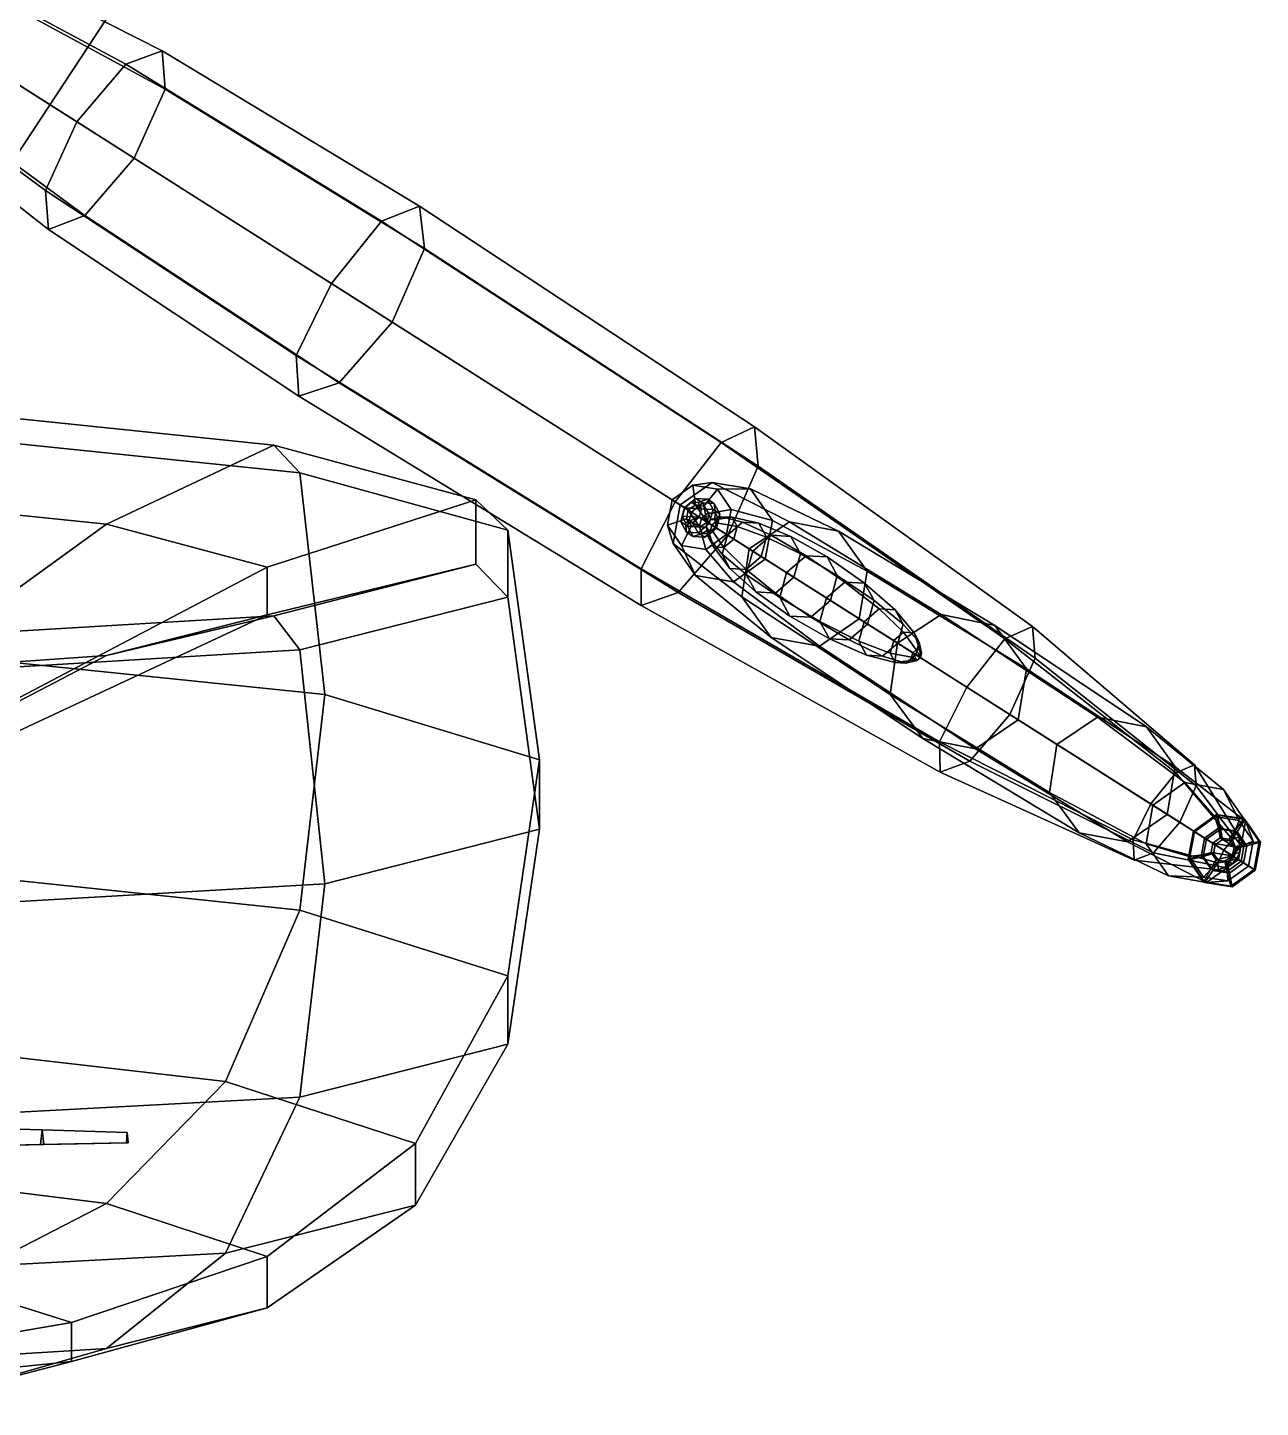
# Model space of a CAD drawing. Header units: metres. Extents: x -10 to 10, y -2.5 to 10.2.
# Drawn here: x 0.488 to 1.549, y -2.23 to -1.041 of the extents above; entities that cross this region are included whole.
import ezdxf

# ---------------------------------------------------------------- set-up
doc = ezdxf.new("R2010")
doc.units = ezdxf.units.M
for name, color, linetype in [('ANT', 4, 'CONTINUOUS'), ('HEAD', 8, 'CONTINUOUS'), ('LEG$', 21, 'CONTINUOUS'), ('THORAX', 15, 'CONTINUOUS')]:
    doc.layers.add(name, color=color, linetype=linetype)

msp = doc.modelspace()

# ---------------------------------------------------------------- linework, layer by layer
at = {"layer": 'ANT', "color": 4}
for points in [[(0.434873, -2.00499, 1.21912), (0.436885, -1.98899, 1.23043), (0.500126, -1.99068, 1.23265), (0.498779, -2.00343, 1.22545)], [(0.436885, -1.98899, 1.23043), (0.438556, -2.00488, 1.24139), (0.501461, -2.00343, 1.23986), (0.500126, -1.99068, 1.23265)], [(0.498779, -2.00343, 1.22545), (0.500126, -1.99068, 1.23265), (0.573389, -1.99321, 1.21344), (0.572663, -2.00211, 1.20835)], [(0.500126, -1.99068, 1.23265), (0.501461, -2.00343, 1.23986), (0.574115, -2.00211, 1.21852), (0.573389, -1.99321, 1.21344)], [(0.574115, -2.00211, 1.21852), (0.572663, -2.00211, 1.20835), (0.573389, -1.99321, 1.21344)], [(0.438556, -2.00488, 1.24139), (0.434873, -2.00499, 1.21912), (0.498779, -2.00343, 1.22545), (0.501461, -2.00343, 1.23986)], [(0.501461, -2.00343, 1.23986), (0.498779, -2.00343, 1.22545), (0.572663, -2.00211, 1.20835), (0.574115, -2.00211, 1.21852)]]:
    msp.add_3dface(points, dxfattribs=at)
at = {"layer": 'HEAD', "color": 8}
for points in [[(0.38629, -1.36872, 0.841176), (0.699587, -1.4009, 0.653911), (0.555592, -1.46901, 0.608074), (0.306353, -1.44341, 0.757045)], [(0.398669, -1.39166, 0.864952), (0.721889, -1.42487, 0.671755), (0.699587, -1.4009, 0.653911), (0.38629, -1.36872, 0.841176)], [(0.743627, -1.6157, 0.71792), (0.721889, -1.42487, 0.671755), (0.398669, -1.39166, 0.864952), (0.410731, -1.58151, 0.916896)], [(0.699587, -1.4009, 0.653911), (0.873452, -1.44808, 0.37935), (0.69391, -1.506, 0.392803), (0.555592, -1.46901, 0.608074)], [(0.721889, -1.42487, 0.671755), (0.901266, -1.47415, 0.38493), (0.873452, -1.44808, 0.37935), (0.699587, -1.4009, 0.653911)], [(0.928369, -1.67202, 0.390144), (0.901266, -1.47415, 0.38493), (0.721889, -1.42487, 0.671755), (0.743627, -1.6157, 0.71792)], [(0.306353, -1.44341, 0.757045), (0.555592, -1.46901, 0.608074), (0.37666, -1.59848, 0.531469), (0.207013, -1.58106, 0.632869)], [(0.873452, -1.44808, 0.37935), (0.873452, -1.50354, 0.056638), (0.693909, -1.54717, 0.153175), (0.69391, -1.506, 0.392803)], [(0.901266, -1.47415, 0.38493), (0.901266, -1.53189, 0.048903), (0.873452, -1.50354, 0.056638), (0.873452, -1.44808, 0.37935)], [(0.555592, -1.46901, 0.608074), (0.69391, -1.506, 0.392803), (0.470806, -1.62365, 0.384942), (0.37666, -1.59848, 0.531469)], [(0.928369, -1.7319, 0.041664), (0.901266, -1.53189, 0.048903), (0.901266, -1.47415, 0.38493), (0.928369, -1.67202, 0.390144)], [(0.69391, -1.506, 0.392803), (0.693909, -1.54717, 0.153175), (0.470806, -1.65131, 0.223989), (0.470806, -1.62365, 0.384942)], [(0.873452, -1.50354, 0.056638), (0.699587, -1.54793, -0.20172), (0.555592, -1.58227, -0.051059), (0.693909, -1.54717, 0.153175)], [(0.901266, -1.53189, 0.048903), (0.721889, -1.57748, -0.216413), (0.699587, -1.54793, -0.20172), (0.873452, -1.50354, 0.056638)], [(0.743627, -1.77885, -0.231564), (0.721889, -1.57748, -0.216413), (0.901266, -1.53189, 0.048903), (0.928369, -1.7319, 0.041664)], [(0.699587, -1.54793, -0.20172), (0.38629, -1.56677, -0.311374), (0.306353, -1.59966, -0.152302), (0.555592, -1.58227, -0.051059)], [(0.693909, -1.54717, 0.153175), (0.555592, -1.58227, -0.051059), (0.37666, -1.67549, 0.083308), (0.470806, -1.65131, 0.223989)], [(0.721889, -1.57748, -0.216413), (0.398669, -1.59688, -0.329348), (0.38629, -1.56677, -0.311374), (0.699587, -1.54793, -0.20172)], [(0.410731, -1.79825, -0.344461), (0.398669, -1.59688, -0.329348), (0.721889, -1.57748, -0.216413), (0.743627, -1.77885, -0.231564)], [(0.555592, -1.58227, -0.051059), (0.306353, -1.59966, -0.152302), (0.207013, -1.6895, 0.001759), (0.37666, -1.67549, 0.083308)], [(0.721889, -1.80159, 0.735286), (0.743627, -1.6157, 0.71792), (0.410731, -1.58151, 0.916896), (0.398669, -1.76771, 0.929563)], [(0.901266, -1.85817, 0.40628), (0.928369, -1.67202, 0.390144), (0.743627, -1.6157, 0.71792), (0.721889, -1.80159, 0.735286)], [(0.901266, -1.91707, 0.063542), (0.928369, -1.7319, 0.041664), (0.928369, -1.67202, 0.390144), (0.901266, -1.85817, 0.40628)], [(0.721889, -1.96264, -0.201683), (0.743627, -1.77885, -0.231564), (0.928369, -1.7319, 0.041664), (0.901266, -1.91707, 0.063542)], [(0.657948, -1.94924, 0.718297), (0.721889, -1.80159, 0.735286), (0.398669, -1.76771, 0.929563), (0.363182, -1.91534, 0.898073)], [(0.398669, -1.97982, -0.301624), (0.410731, -1.79825, -0.344461), (0.743627, -1.77885, -0.231564), (0.721889, -1.96264, -0.201683)], [(0.821529, -2.00253, 0.41272), (0.901266, -1.85817, 0.40628), (0.721889, -1.80159, 0.735286), (0.657948, -1.94924, 0.718297)], [(0.821529, -2.05565, 0.103848), (0.901266, -1.91707, 0.063542), (0.901266, -1.85817, 0.40628), (0.821529, -2.00253, 0.41272)], [(0.55551, -2.05429, 0.670036), (0.657948, -1.94924, 0.718297), (0.363182, -1.91534, 0.898073), (0.306335, -2.02312, 0.8255)], [(0.657948, -2.09717, -0.137708), (0.721889, -1.96264, -0.201683), (0.901266, -1.91707, 0.063542), (0.821529, -2.05565, 0.103848)], [(0.693793, -2.09993, 0.411629), (0.821529, -2.00253, 0.41272), (0.657948, -1.94924, 0.718297), (0.55551, -2.05429, 0.670036)], [(0.363182, -2.11289, -0.229265), (0.398669, -1.97982, -0.301624), (0.721889, -1.96264, -0.201683), (0.657948, -2.09717, -0.137708)], [(0.693793, -2.14413, 0.154841), (0.821529, -2.05565, 0.103848), (0.821529, -2.00253, 0.41272), (0.693793, -2.09993, 0.411629)], [(0.420535, -2.12367, 0.602421), (0.55551, -2.05429, 0.670036), (0.306335, -2.02312, 0.8255), (0.231428, -2.09324, 0.733858)], [(0.525481, -2.15682, 0.416996), (0.693793, -2.09993, 0.411629), (0.55551, -2.05429, 0.670036), (0.420535, -2.12367, 0.602421)], [(0.55551, -2.17926, -0.049598), (0.657948, -2.09717, -0.137708), (0.821529, -2.05565, 0.103848), (0.693793, -2.14413, 0.154841)], [(0.306335, -2.19459, -0.138801), (0.363182, -2.11289, -0.229265), (0.657948, -2.09717, -0.137708), (0.55551, -2.17926, -0.049598)], [(0.525481, -2.1905, 0.221491), (0.693793, -2.14413, 0.154841), (0.693793, -2.09993, 0.411629), (0.525481, -2.15682, 0.416996)], [(0.326375, -2.19086, 0.410415), (0.525481, -2.15682, 0.416996), (0.420535, -2.12367, 0.602421), (0.260864, -2.1661, 0.528965)], [(0.420535, -2.21761, 0.063665), (0.55551, -2.17926, -0.049598), (0.693793, -2.14413, 0.154841), (0.525481, -2.1905, 0.221491)], [(0.326375, -2.21085, 0.294373), (0.525481, -2.1905, 0.221491), (0.525481, -2.15682, 0.416996), (0.326375, -2.19086, 0.410415)], [(0.231428, -2.22991, -0.007887), (0.306335, -2.19459, -0.138801), (0.55551, -2.17926, -0.049598), (0.420535, -2.21761, 0.063665)], [(0.260864, -2.228, 0.194553), (0.420535, -2.21761, 0.063665), (0.525481, -2.1905, 0.221491), (0.326375, -2.21085, 0.294373)]]:
    msp.add_3dface(points, dxfattribs=at)
at = {"layer": 'LEG$', "color": 1}
for points in [[(0.603355, -1.06122, -0.717631), (0.448941, -0.983093, -0.779038), (0.424778, -0.993532, -0.729603), (0.572014, -1.07294, -0.658732)], [(0.605957, -1.0945, -0.774542), (0.450433, -1.00983, -0.826881), (0.448941, -0.983093, -0.779038), (0.603355, -1.06122, -0.717631)], [(0.572014, -1.07294, -0.658732), (0.424778, -0.993532, -0.729603), (0.390867, -1.03424, -0.707886), (0.530011, -1.12263, -0.633419)], [(0.579244, -1.1539, -0.798313), (0.428234, -1.05798, -0.846578), (0.450433, -1.00983, -0.826881), (0.605957, -1.0945, -0.774542)], [(0.530011, -1.12263, -0.633419), (0.390867, -1.03424, -0.707886), (0.368429, -1.08224, -0.729605), (0.502891, -1.18177, -0.658734)], [(0.536834, -1.20333, -0.774544), (0.394084, -1.09854, -0.826883), (0.428234, -1.05798, -0.846578), (0.579244, -1.1539, -0.798313)], [(0.825077, -1.19513, -0.634515), (0.603355, -1.06122, -0.717631), (0.572014, -1.07294, -0.658732), (0.792448, -1.20806, -0.572298)], [(0.82948, -1.23158, -0.696365), (0.605957, -1.0945, -0.774542), (0.603355, -1.06122, -0.717631), (0.825077, -1.19513, -0.634515)], [(0.792448, -1.20806, -0.572298), (0.572014, -1.07294, -0.658732), (0.530011, -1.12263, -0.633419), (0.74913, -1.26181, -0.546418)], [(0.502891, -1.18177, -0.658734), (0.368429, -1.08224, -0.729605), (0.369251, -1.10855, -0.779041), (0.5056, -1.21512, -0.717634)], [(0.5056, -1.21512, -0.717634), (0.369251, -1.10855, -0.779041), (0.394084, -1.09854, -0.826883), (0.536834, -1.20333, -0.774544)], [(0.801507, -1.29508, -0.72188), (0.579244, -1.1539, -0.798313), (0.605957, -1.0945, -0.774542), (0.82948, -1.23158, -0.696365)], [(0.74913, -1.26181, -0.546418), (0.530011, -1.12263, -0.633419), (0.502891, -1.18177, -0.658734), (0.718889, -1.32387, -0.572301)], [(0.75592, -1.34739, -0.696367), (0.536834, -1.20333, -0.774544), (0.579244, -1.1539, -0.798313), (0.801507, -1.29508, -0.72188)], [(0.718889, -1.32387, -0.572301), (0.502891, -1.18177, -0.658734), (0.5056, -1.21512, -0.717634), (0.721048, -1.3589, -0.634518)], [(1.11368, -1.38538, -0.606335), (0.825077, -1.19513, -0.634515), (0.792448, -1.20806, -0.572298), (1.08497, -1.39877, -0.549676)], [(1.11686, -1.41903, -0.663627), (0.82948, -1.23158, -0.696365), (0.825077, -1.19513, -0.634515), (1.11368, -1.38538, -0.606335)], [(0.721048, -1.3589, -0.634518), (0.5056, -1.21512, -0.717634), (0.536834, -1.20333, -0.774544), (0.75592, -1.34739, -0.696367)], [(1.08497, -1.39877, -0.549676), (0.792448, -1.20806, -0.572298), (0.74913, -1.26181, -0.546418), (1.04537, -1.44998, -0.526396)], [(1.09047, -1.47863, -0.687548), (0.801507, -1.29508, -0.72188), (0.82948, -1.23158, -0.696365), (1.11686, -1.41903, -0.663627)], [(1.04537, -1.44998, -0.526396), (0.74913, -1.26181, -0.546418), (0.718889, -1.32387, -0.572301), (1.01585, -1.50759, -0.549678)], [(1.04774, -1.52785, -0.663629), (0.75592, -1.34739, -0.696367), (0.801507, -1.29508, -0.72188), (1.09047, -1.47863, -0.687548)], [(1.01585, -1.50759, -0.549678), (0.718889, -1.32387, -0.572301), (0.721048, -1.3589, -0.634518), (1.01592, -1.53927, -0.606338)], [(1.01592, -1.53927, -0.606338), (0.721048, -1.3589, -0.634518), (0.75592, -1.34739, -0.696367), (1.04774, -1.52785, -0.663629)], [(1.35305, -1.55738, -0.601278), (1.11368, -1.38538, -0.606335), (1.08497, -1.39877, -0.549676), (1.32913, -1.56797, -0.554826)], [(1.35536, -1.58463, -0.64793), (1.11686, -1.41903, -0.663627), (1.11368, -1.38538, -0.606335), (1.35305, -1.55738, -0.601278)], [(1.32913, -1.56797, -0.554826), (1.08497, -1.39877, -0.549676), (1.04537, -1.44998, -0.526396), (1.29637, -1.60942, -0.535634)], [(1.33351, -1.633, -0.66734), (1.09047, -1.47863, -0.687548), (1.11686, -1.41903, -0.663627), (1.35536, -1.58463, -0.64793)], [(1.04267, -1.44824, -1.93727), (1.04946, -1.45255, -1.83717), (1.07708, -1.43308, -1.83583), (1.06049, -1.4354, -1.93672)], [(1.05652, -1.45704, -1.97626), (1.04267, -1.44824, -1.93727), (1.06049, -1.4354, -1.93672), (1.06269, -1.45256, -1.97609)], [(1.04946, -1.45255, -1.83717), (1.1091, -1.49045, -1.63688), (1.14377, -1.46706, -1.63401), (1.07708, -1.43308, -1.83583)], [(1.06049, -1.4354, -1.93672), (1.07708, -1.43308, -1.83583), (1.11009, -1.43872, -1.83282), (1.08159, -1.4388, -1.93544)], [(1.06269, -1.45256, -1.97609), (1.06049, -1.4354, -1.93672), (1.08159, -1.4388, -1.93544), (1.06999, -1.45372, -1.9757)], [(1.07708, -1.43308, -1.83583), (1.14377, -1.46706, -1.63401), (1.186, -1.47508, -1.62765), (1.11009, -1.43872, -1.83282)], [(1.29637, -1.60942, -0.535634), (1.04537, -1.44998, -0.526396), (1.01585, -1.50759, -0.549678), (1.27278, -1.65668, -0.554828)], [(1.03862, -1.46983, -1.93672), (1.04357, -1.48583, -1.83583), (1.04946, -1.45255, -1.83717), (1.04267, -1.44824, -1.93727)], [(1.05509, -1.46452, -1.97609), (1.03862, -1.46983, -1.93672), (1.04267, -1.44824, -1.93727), (1.05652, -1.45704, -1.97626)], [(1.06292, -1.44699, -1.97927), (1.05344, -1.45508, -1.98227), (1.05324, -1.45495, -1.97185), (1.05895, -1.45008, -1.97004)], [(1.06874, -1.45069, -1.98769), (1.05927, -1.45878, -1.9907), (1.05344, -1.45508, -1.98227), (1.06292, -1.44699, -1.97927)], [(1.07303, -1.44757, -1.97203), (1.06292, -1.44699, -1.97927), (1.05895, -1.45008, -1.97004), (1.06504, -1.45042, -1.96567)], [(1.07885, -1.45127, -1.98046), (1.06874, -1.45069, -1.98769), (1.06292, -1.44699, -1.97927), (1.07303, -1.44757, -1.97203)], [(1.07784, -1.45647, -1.96479), (1.07303, -1.44757, -1.97203), (1.06504, -1.45042, -1.96567), (1.06795, -1.45579, -1.96131)], [(1.06999, -1.45372, -1.9757), (1.08159, -1.4388, -1.93544), (1.09358, -1.45642, -1.93426), (1.07414, -1.45984, -1.97531)], [(1.08367, -1.46017, -1.97321), (1.07885, -1.45127, -1.98046), (1.07303, -1.44757, -1.97203), (1.07784, -1.45647, -1.96479)], [(1.08159, -1.4388, -1.93544), (1.11009, -1.43872, -1.83282), (1.12899, -1.46606, -1.8302), (1.09358, -1.45642, -1.93426)], [(1.11009, -1.43872, -1.83282), (1.186, -1.47508, -1.62765), (1.21066, -1.50955, -1.62213), (1.12899, -1.46606, -1.8302)], [(1.04357, -1.48583, -1.83583), (1.10267, -1.53176, -1.63401), (1.1091, -1.49045, -1.63688), (1.04946, -1.45255, -1.83717)], [(1.05344, -1.45508, -1.98227), (1.05015, -1.4671, -1.97927), (1.05125, -1.4622, -1.97004), (1.05324, -1.45495, -1.97185)], [(1.05927, -1.45878, -1.9907), (1.05597, -1.4708, -1.9877), (1.05015, -1.4671, -1.97927), (1.05344, -1.45508, -1.98227)], [(1.06795, -1.45579, -1.96131), (1.05324, -1.45495, -1.97185), (1.05125, -1.4622, -1.97004), (1.06596, -1.46303, -1.9595)], [(1.05324, -1.45495, -1.97185), (1.06795, -1.45579, -1.96131), (1.05895, -1.45008, -1.97004)], [(1.05652, -1.45704, -1.97626), (1.06654, -1.4718, -1.97531), (1.05509, -1.46452, -1.97609)], [(1.06795, -1.4643, -1.99339), (1.06592, -1.47167, -1.99155), (1.05597, -1.4708, -1.9877), (1.05927, -1.45878, -1.9907)], [(1.06654, -1.4718, -1.97531), (1.05652, -1.45704, -1.97626), (1.06269, -1.45256, -1.97609), (1.07271, -1.46732, -1.97514)], [(1.06504, -1.45042, -1.96567), (1.05895, -1.45008, -1.97004), (1.06795, -1.45579, -1.96131)], [(1.07376, -1.45933, -1.99155), (1.06795, -1.4643, -1.99339), (1.05927, -1.45878, -1.9907), (1.06874, -1.45069, -1.98769)], [(1.07271, -1.46732, -1.97514), (1.06269, -1.45256, -1.97609), (1.06999, -1.45372, -1.9757)], [(1.07454, -1.46849, -1.96179), (1.07784, -1.45647, -1.96479), (1.06795, -1.45579, -1.96131), (1.06596, -1.46303, -1.9595)], [(1.07603, -1.46504, -1.99217), (1.07308, -1.46756, -1.9931), (1.06795, -1.4643, -1.99339), (1.07376, -1.45933, -1.99155)], [(1.07996, -1.45969, -1.98711), (1.07376, -1.45933, -1.99155), (1.06874, -1.45069, -1.98769), (1.07885, -1.45127, -1.98046)], [(1.07414, -1.45984, -1.97531), (1.07271, -1.46732, -1.97514), (1.06999, -1.45372, -1.9757)], [(1.07414, -1.45984, -1.97531), (1.09358, -1.45642, -1.93426), (1.08948, -1.47797, -1.93379), (1.07271, -1.46732, -1.97514)], [(1.07917, -1.46522, -1.98992), (1.07603, -1.46504, -1.99217), (1.07376, -1.45933, -1.99155), (1.07996, -1.45969, -1.98711)], [(1.08037, -1.47219, -1.97021), (1.08367, -1.46017, -1.97321), (1.07784, -1.45647, -1.96479), (1.07454, -1.46849, -1.96179)], [(1.08291, -1.46515, -1.98266), (1.07996, -1.45969, -1.98711), (1.07885, -1.45127, -1.98046), (1.08367, -1.46017, -1.97321)], [(1.08067, -1.46799, -1.98766), (1.07917, -1.46522, -1.98992), (1.07996, -1.45969, -1.98711), (1.08291, -1.46515, -1.98266)], [(1.08089, -1.47252, -1.98082), (1.08291, -1.46515, -1.98266), (1.08367, -1.46017, -1.97321), (1.08037, -1.47219, -1.97021)], [(1.09358, -1.45642, -1.93426), (1.12899, -1.46606, -1.8302), (1.12286, -1.49918, -1.82923), (1.08948, -1.47797, -1.93379)], [(1.05924, -1.47063, -1.9757), (1.05067, -1.48749, -1.93545), (1.03862, -1.46983, -1.93672), (1.05509, -1.46452, -1.97609)], [(1.05067, -1.48749, -1.93545), (1.06271, -1.51332, -1.83282), (1.04357, -1.48583, -1.83583), (1.03862, -1.46983, -1.93672)], [(1.05015, -1.4671, -1.97927), (1.05496, -1.476, -1.97203), (1.05415, -1.46757, -1.96567), (1.05125, -1.4622, -1.97004)], [(1.05597, -1.4708, -1.9877), (1.06079, -1.4797, -1.98046), (1.05496, -1.476, -1.97203), (1.05015, -1.4671, -1.97927)], [(1.06654, -1.4718, -1.97531), (1.07172, -1.49085, -1.93426), (1.05067, -1.48749, -1.93545), (1.05924, -1.47063, -1.9757)], [(1.06596, -1.46303, -1.9595), (1.05125, -1.4622, -1.97004), (1.05415, -1.46757, -1.96567)], [(1.06025, -1.46791, -1.96131), (1.06596, -1.46303, -1.9595), (1.05415, -1.46757, -1.96567)], [(1.05496, -1.476, -1.97203), (1.06507, -1.47658, -1.96479), (1.06025, -1.46791, -1.96131), (1.05415, -1.46757, -1.96567)], [(1.05924, -1.47063, -1.9757), (1.05509, -1.46452, -1.97609), (1.06654, -1.4718, -1.97531)], [(1.06592, -1.47167, -1.99155), (1.06888, -1.47713, -1.98711), (1.06079, -1.4797, -1.98046), (1.05597, -1.4708, -1.9877)], [(1.06507, -1.47658, -1.96479), (1.07454, -1.46849, -1.96179), (1.06596, -1.46303, -1.9595), (1.06025, -1.46791, -1.96131)], [(1.07089, -1.48028, -1.97321), (1.08037, -1.47219, -1.97021), (1.07454, -1.46849, -1.96179), (1.06507, -1.47658, -1.96479)], [(1.07308, -1.46756, -1.9931), (1.07205, -1.47129, -1.99217), (1.06592, -1.47167, -1.99155), (1.06795, -1.4643, -1.99339)], [(1.07205, -1.47129, -1.99217), (1.07355, -1.47406, -1.98992), (1.06888, -1.47713, -1.98711), (1.06592, -1.47167, -1.99155)], [(1.07271, -1.46732, -1.97514), (1.08948, -1.47797, -1.93379), (1.07172, -1.49085, -1.93426), (1.06654, -1.4718, -1.97531)], [(1.07508, -1.47748, -1.98266), (1.08089, -1.47252, -1.98082), (1.08037, -1.47219, -1.97021), (1.07089, -1.48028, -1.97321)], [(1.07383, -1.48067, -2.01068), (1.07205, -1.47129, -1.99217), (1.07308, -1.46756, -1.9931), (1.07679, -1.46991, -2.01337)], [(1.07815, -1.48865, -2.0042), (1.07355, -1.47406, -1.98992), (1.07205, -1.47129, -1.99217), (1.07383, -1.48067, -2.01068)], [(1.07679, -1.46991, -2.01337), (1.07308, -1.46756, -1.9931), (1.07603, -1.46504, -1.99217), (1.08527, -1.46266, -2.01068)], [(1.0858, -1.49499, -2.04097), (1.07383, -1.48067, -2.01068), (1.07679, -1.46991, -2.01337), (1.09032, -1.4785, -2.04509)], [(1.0767, -1.47424, -1.98766), (1.07964, -1.47172, -1.98673), (1.08089, -1.47252, -1.98082), (1.07508, -1.47748, -1.98266)], [(1.08527, -1.46266, -2.01068), (1.07603, -1.46504, -1.99217), (1.07917, -1.46522, -1.98992), (1.09432, -1.46318, -2.0042)], [(1.09569, -1.48191, -1.99503), (1.07964, -1.47172, -1.98673), (1.0767, -1.47424, -1.98766), (1.0872, -1.48916, -1.99771)], [(1.09032, -1.4785, -2.04509), (1.07679, -1.46991, -2.01337), (1.08527, -1.46266, -2.01068), (1.10332, -1.4674, -2.04097)], [(1.09432, -1.46318, -2.0042), (1.07917, -1.46522, -1.98992), (1.08067, -1.46799, -1.98766), (1.09864, -1.47115, -1.99771)], [(1.07964, -1.47172, -1.98673), (1.08067, -1.46799, -1.98766), (1.08291, -1.46515, -1.98266), (1.08089, -1.47252, -1.98082)], [(1.09864, -1.47115, -1.99771), (1.08067, -1.46799, -1.98766), (1.07964, -1.47172, -1.98673), (1.09569, -1.48191, -1.99503)], [(1.10332, -1.4674, -2.04097), (1.08527, -1.46266, -2.01068), (1.09432, -1.46318, -2.0042), (1.11719, -1.46819, -2.03104)], [(1.11204, -1.4923, -2.08444), (1.09032, -1.4785, -2.04509), (1.10332, -1.4674, -2.04097), (1.12799, -1.47868, -2.07939)], [(1.11719, -1.46819, -2.03104), (1.09432, -1.46318, -2.0042), (1.09864, -1.47115, -1.99771), (1.12379, -1.48041, -2.02111)], [(1.12379, -1.48041, -2.02111), (1.09864, -1.47115, -1.99771), (1.09569, -1.48191, -1.99503), (1.11927, -1.4969, -2.01699)], [(1.12799, -1.47868, -2.07939), (1.10332, -1.4674, -2.04097), (1.11719, -1.46819, -2.03104), (1.145, -1.47965, -2.0672)], [(1.1091, -1.49045, -1.63688), (1.23676, -1.57154, -1.32597), (1.27423, -1.54702, -1.32202), (1.14377, -1.46706, -1.63401)], [(1.145, -1.47965, -2.0672), (1.11719, -1.46819, -2.03104), (1.12379, -1.48041, -2.02111), (1.15311, -1.49464, -2.05502)], [(1.12899, -1.46606, -1.8302), (1.21066, -1.50955, -1.62213), (1.20368, -1.55052, -1.62011), (1.12286, -1.49918, -1.82923)], [(1.14377, -1.46706, -1.63401), (1.27423, -1.54702, -1.32202), (1.32043, -1.55635, -1.3133), (1.186, -1.47508, -1.62765)], [(1.29901, -1.67334, -0.647932), (1.04774, -1.52785, -0.663629), (1.09047, -1.47863, -0.687548), (1.33351, -1.633, -0.66734)], [(1.06079, -1.4797, -1.98046), (1.07089, -1.48028, -1.97321), (1.06507, -1.47658, -1.96479), (1.05496, -1.476, -1.97203)], [(1.06888, -1.47713, -1.98711), (1.07508, -1.47748, -1.98266), (1.07089, -1.48028, -1.97321), (1.06079, -1.4797, -1.98046)], [(1.07355, -1.47406, -1.98992), (1.0767, -1.47424, -1.98766), (1.07508, -1.47748, -1.98266), (1.06888, -1.47713, -1.98711)], [(1.08948, -1.47797, -1.93379), (1.12286, -1.49918, -1.82923), (1.09548, -1.5188, -1.8302), (1.07172, -1.49085, -1.93426)], [(1.0872, -1.48916, -1.99771), (1.0767, -1.47424, -1.98766), (1.07355, -1.47406, -1.98992), (1.07815, -1.48865, -2.0042)], [(1.0924, -1.50721, -2.03104), (1.07815, -1.48865, -2.0042), (1.07383, -1.48067, -2.01068), (1.0858, -1.49499, -2.04097)], [(1.10649, -1.51253, -2.07939), (1.0858, -1.49499, -2.04097), (1.09032, -1.4785, -2.04509), (1.11204, -1.4923, -2.08444)], [(1.11927, -1.4969, -2.01699), (1.09569, -1.48191, -1.99503), (1.0872, -1.48916, -1.99771), (1.10627, -1.508, -2.02111)], [(1.14121, -1.51083, -2.12376), (1.11204, -1.4923, -2.08444), (1.12799, -1.47868, -2.07939), (1.15817, -1.49633, -2.11841)], [(1.15311, -1.49464, -2.05502), (1.12379, -1.48041, -2.02111), (1.11927, -1.4969, -2.01699), (1.14756, -1.51486, -2.04997)], [(1.15817, -1.49633, -2.11841), (1.12799, -1.47868, -2.07939), (1.145, -1.47965, -2.0672), (1.17626, -1.49735, -2.10545)], [(1.17626, -1.49735, -2.10545), (1.145, -1.47965, -2.0672), (1.15311, -1.49464, -2.05502), (1.1849, -1.51331, -2.09247)], [(1.186, -1.47508, -1.62765), (1.32043, -1.55635, -1.3133), (1.34774, -1.59371, -1.30577), (1.21066, -1.50955, -1.62213)], [(1.06271, -1.51332, -1.83282), (1.12788, -1.56658, -1.62765), (1.10267, -1.53176, -1.63401), (1.04357, -1.48583, -1.83583)], [(1.07172, -1.49085, -1.93426), (1.09548, -1.5188, -1.8302), (1.06271, -1.51332, -1.83282), (1.05067, -1.48749, -1.93545)], [(1.10627, -1.508, -2.02111), (1.0872, -1.48916, -1.99771), (1.07815, -1.48865, -2.0042), (1.0924, -1.50721, -2.03104)], [(1.1146, -1.52751, -2.0672), (1.0924, -1.50721, -2.03104), (1.0858, -1.49499, -2.04097), (1.10649, -1.51253, -2.07939)], [(1.10267, -1.53176, -1.63401), (1.23049, -1.61587, -1.32203), (1.23676, -1.57154, -1.32597), (1.1091, -1.49045, -1.63688)], [(1.14756, -1.51486, -2.04997), (1.11927, -1.4969, -2.01699), (1.10627, -1.508, -2.02111), (1.13161, -1.52848, -2.05502)], [(1.13529, -1.53235, -2.11841), (1.10649, -1.51253, -2.07939), (1.11204, -1.4923, -2.08444), (1.14121, -1.51083, -2.12376)], [(1.17549, -1.5326, -2.15649), (1.14121, -1.51083, -2.12376), (1.15817, -1.49633, -2.11841), (1.19142, -1.51898, -2.15147)], [(1.1849, -1.51331, -2.09247), (1.15311, -1.49464, -2.05502), (1.14756, -1.51486, -2.04997), (1.17901, -1.53484, -2.08709)], [(1.19142, -1.51898, -2.15147), (1.15817, -1.49633, -2.11841), (1.17626, -1.49735, -2.10545), (1.20842, -1.51994, -2.1393)], [(1.20842, -1.51994, -2.1393), (1.17626, -1.49735, -2.10545), (1.1849, -1.51331, -2.09247), (1.21654, -1.53493, -2.1271)], [(1.27278, -1.65668, -0.554828), (1.01585, -1.50759, -0.549678), (1.01592, -1.53927, -0.606338), (1.27336, -1.68284, -0.60128)], [(1.13161, -1.52848, -2.05502), (1.10627, -1.508, -2.02111), (1.0924, -1.50721, -2.03104), (1.1146, -1.52751, -2.0672)], [(1.12286, -1.49918, -1.82923), (1.20368, -1.55052, -1.62011), (1.16956, -1.57425, -1.62213), (1.09548, -1.5188, -1.8302)], [(1.09548, -1.5188, -1.8302), (1.16956, -1.57425, -1.62213), (1.12788, -1.56658, -1.62765), (1.06271, -1.51332, -1.83282)], [(1.14391, -1.54829, -2.10545), (1.1146, -1.52751, -2.0672), (1.10649, -1.51253, -2.07939), (1.13529, -1.53235, -2.11841)], [(1.17901, -1.53484, -2.08709), (1.14756, -1.51486, -2.04997), (1.13161, -1.52848, -2.05502), (1.16202, -1.54932, -2.09247)], [(1.16993, -1.55282, -2.15147), (1.13529, -1.53235, -2.11841), (1.14121, -1.51083, -2.12376), (1.17549, -1.5326, -2.15649)], [(1.208, -1.55325, -2.18293), (1.17549, -1.5326, -2.15649), (1.19142, -1.51898, -2.15147), (1.22099, -1.54215, -2.17883)], [(1.21654, -1.53493, -2.1271), (1.1849, -1.51331, -2.09247), (1.17901, -1.53484, -2.08709), (1.21101, -1.55516, -2.12203)], [(1.22099, -1.54215, -2.17883), (1.19142, -1.51898, -2.15147), (1.20842, -1.51994, -2.1393), (1.23485, -1.54293, -2.16891)], [(1.21066, -1.50955, -1.62213), (1.34774, -1.59371, -1.30577), (1.34071, -1.63756, -1.30301), (1.20368, -1.55052, -1.62011)], [(1.23485, -1.54293, -2.16891), (1.20842, -1.51994, -2.1393), (1.21654, -1.53493, -2.1271), (1.24147, -1.55515, -2.15896)], [(1.27336, -1.68284, -0.60128), (1.01592, -1.53927, -0.606338), (1.04774, -1.52785, -0.663629), (1.29901, -1.67334, -0.647932)], [(1.12788, -1.56658, -1.62765), (1.25857, -1.65373, -1.31331), (1.23049, -1.61587, -1.32203), (1.10267, -1.53176, -1.63401)], [(1.16202, -1.54932, -2.09247), (1.13161, -1.52848, -2.05502), (1.1146, -1.52751, -2.0672), (1.14391, -1.54829, -2.10545)], [(1.17802, -1.5678, -2.13931), (1.14391, -1.54829, -2.10545), (1.13529, -1.53235, -2.11841), (1.16993, -1.55282, -2.15147)], [(1.20347, -1.56974, -2.17883), (1.16993, -1.55282, -2.15147), (1.17549, -1.5326, -2.15649), (1.208, -1.55325, -2.18293)], [(1.21101, -1.55516, -2.12203), (1.17901, -1.53484, -2.08709), (1.16202, -1.54932, -2.09247), (1.19504, -1.56877, -2.1271)], [(1.23349, -1.56944, -2.20196), (1.208, -1.55325, -2.18293), (1.22099, -1.54215, -2.17883), (1.24197, -1.56219, -2.19927)], [(1.24147, -1.55515, -2.15896), (1.21654, -1.53493, -2.1271), (1.21101, -1.55516, -2.12203), (1.23696, -1.57165, -2.15483)], [(1.24197, -1.56219, -2.19927), (1.22099, -1.54215, -2.17883), (1.23485, -1.54293, -2.16891), (1.25102, -1.56271, -2.19279)], [(1.25102, -1.56271, -2.19279), (1.23485, -1.54293, -2.16891), (1.24147, -1.55515, -2.15896), (1.25533, -1.57068, -2.18631)], [(1.19504, -1.56877, -2.1271), (1.16202, -1.54932, -2.09247), (1.14391, -1.54829, -2.10545), (1.17802, -1.5678, -2.13931)], [(1.20368, -1.55052, -1.62011), (1.34071, -1.63756, -1.30301), (1.30401, -1.66257, -1.30577), (1.16956, -1.57425, -1.62213)], [(1.21007, -1.58195, -2.16891), (1.17802, -1.5678, -2.13931), (1.16993, -1.55282, -2.15147), (1.20347, -1.56974, -2.17883)], [(1.23696, -1.57165, -2.15483), (1.21101, -1.55516, -2.12203), (1.19504, -1.56877, -2.1271), (1.22395, -1.58274, -2.15896)], [(1.23053, -1.5802, -2.19927), (1.20347, -1.56974, -2.17883), (1.208, -1.55325, -2.18293), (1.23349, -1.56944, -2.20196)], [(1.23676, -1.57154, -1.32597), (1.37409, -1.65878, -1.0084), (1.40886, -1.63545, -1.00538), (1.27423, -1.54702, -1.32202)], [(1.25533, -1.57068, -2.18631), (1.24147, -1.55515, -2.15896), (1.23696, -1.57165, -2.15483), (1.25238, -1.58145, -2.18362)], [(1.27423, -1.54702, -1.32202), (1.40886, -1.63545, -1.00538), (1.45125, -1.64357, -0.998766), (1.32043, -1.55635, -1.3133)], [(1.32043, -1.55635, -1.3133), (1.45125, -1.64357, -0.998766), (1.47599, -1.67809, -0.99312), (1.34774, -1.59371, -1.30577)], [(1.16956, -1.57425, -1.62213), (1.30401, -1.66257, -1.30577), (1.25857, -1.65373, -1.31331), (1.12788, -1.56658, -1.62765)], [(1.22395, -1.58274, -2.15896), (1.19504, -1.56877, -2.1271), (1.17802, -1.5678, -2.13931), (1.21007, -1.58195, -2.16891)], [(1.24985, -1.57983, -2.20976), (1.23349, -1.56944, -2.20196), (1.24197, -1.56219, -2.19927), (1.25279, -1.57732, -2.20883)], [(1.25279, -1.57732, -2.20883), (1.24197, -1.56219, -2.19927), (1.25102, -1.56271, -2.19279), (1.25593, -1.57749, -2.20658)], [(1.25593, -1.57749, -2.20658), (1.25102, -1.56271, -2.19279), (1.25533, -1.57068, -2.18631), (1.25743, -1.58026, -2.20433)], [(1.47645, -1.68317, -0.571958), (1.32913, -1.56797, -0.554826), (1.29637, -1.60942, -0.535634), (1.45485, -1.71008, -0.559442)], [(1.49244, -1.6765, -0.602405), (1.35305, -1.55738, -0.601278), (1.32913, -1.56797, -0.554826), (1.47645, -1.68317, -0.571958)], [(1.49407, -1.69436, -0.633173), (1.35536, -1.58463, -0.64793), (1.35305, -1.55738, -0.601278), (1.49244, -1.6765, -0.602405)], [(1.23484, -1.58817, -2.19279), (1.21007, -1.58195, -2.16891), (1.20347, -1.56974, -2.17883), (1.23053, -1.5802, -2.19927)], [(1.25238, -1.58145, -2.18362), (1.23696, -1.57165, -2.15483), (1.22395, -1.58274, -2.15896), (1.24389, -1.58869, -2.18631)], [(1.23049, -1.61587, -1.32203), (1.36776, -1.70016, -1.00538), (1.37409, -1.65878, -1.0084), (1.23676, -1.57154, -1.32597)], [(1.24882, -1.58357, -2.20883), (1.23053, -1.5802, -2.19927), (1.23349, -1.56944, -2.20196), (1.24985, -1.57983, -2.20976)], [(1.25032, -1.58634, -2.20658), (1.23484, -1.58817, -2.19279), (1.23053, -1.5802, -2.19927), (1.24882, -1.58357, -2.20883)], [(1.24985, -1.57983, -2.20976), (1.25346, -1.58652, -2.20433), (1.24882, -1.58357, -2.20883)], [(1.25346, -1.58652, -2.20433), (1.24985, -1.57983, -2.20976), (1.25279, -1.57732, -2.20883), (1.25641, -1.584, -2.20339)], [(1.25743, -1.58026, -2.20433), (1.25533, -1.57068, -2.18631), (1.25238, -1.58145, -2.18362), (1.25641, -1.584, -2.20339)], [(1.25641, -1.584, -2.20339), (1.25279, -1.57732, -2.20883), (1.25593, -1.57749, -2.20658)], [(1.25743, -1.58026, -2.20433), (1.25641, -1.584, -2.20339), (1.25593, -1.57749, -2.20658)], [(1.24389, -1.58869, -2.18631), (1.22395, -1.58274, -2.15896), (1.21007, -1.58195, -2.16891), (1.23484, -1.58817, -2.19279)], [(1.25346, -1.58652, -2.20433), (1.24389, -1.58869, -2.18631), (1.23484, -1.58817, -2.19279), (1.25032, -1.58634, -2.20658)], [(1.25641, -1.584, -2.20339), (1.25238, -1.58145, -2.18362), (1.24389, -1.58869, -2.18631), (1.25346, -1.58652, -2.20433)], [(1.25032, -1.58634, -2.20658), (1.24882, -1.58357, -2.20883), (1.25346, -1.58652, -2.20433)], [(1.47976, -1.7259, -0.646011), (1.33351, -1.633, -0.66734), (1.35536, -1.58463, -0.64793), (1.49407, -1.69436, -0.633173)], [(1.34774, -1.59371, -1.30577), (1.47599, -1.67809, -0.99312), (1.46903, -1.71908, -0.991073), (1.34071, -1.63756, -1.30301)], [(1.25857, -1.65373, -1.31331), (1.39312, -1.73508, -0.998768), (1.36776, -1.70016, -1.00538), (1.23049, -1.61587, -1.32203)], [(1.45485, -1.71008, -0.559442), (1.29637, -1.60942, -0.535634), (1.27278, -1.65668, -0.554828), (1.43967, -1.74107, -0.57196)], [(1.45729, -1.75226, -0.633174), (1.29901, -1.67334, -0.647932), (1.33351, -1.633, -0.66734), (1.47976, -1.7259, -0.646011)], [(1.34071, -1.63756, -1.30301), (1.46903, -1.71908, -0.991073), (1.43489, -1.7428, -0.993121), (1.30401, -1.66257, -1.30577)], [(1.37409, -1.65878, -1.0084), (1.45656, -1.71116, -0.796735), (1.48429, -1.69176, -0.795219), (1.40886, -1.63545, -1.00538)], [(1.40886, -1.63545, -1.00538), (1.48429, -1.69176, -0.795219), (1.5175, -1.69752, -0.791916), (1.45125, -1.64357, -0.998766)], [(1.45125, -1.64357, -0.998766), (1.5175, -1.69752, -0.791916), (1.5365, -1.72492, -0.789118), (1.47599, -1.67809, -0.99312)], [(1.30401, -1.66257, -1.30577), (1.43489, -1.7428, -0.993121), (1.39312, -1.73508, -0.998768), (1.25857, -1.65373, -1.31331)], [(1.43967, -1.74107, -0.57196), (1.27278, -1.65668, -0.554828), (1.27336, -1.68284, -0.60128), (1.44043, -1.75838, -0.602407)], [(1.36776, -1.70016, -1.00538), (1.45078, -1.74451, -0.79522), (1.45656, -1.71116, -0.796735), (1.37409, -1.65878, -1.0084)], [(1.44043, -1.75838, -0.602407), (1.27336, -1.68284, -0.60128), (1.29901, -1.67334, -0.647932), (1.45729, -1.75226, -0.633174)], [(1.52538, -1.74077, -0.584026), (1.47645, -1.68317, -0.571958), (1.45485, -1.71008, -0.559442), (1.51774, -1.75003, -0.579626)], [(1.47599, -1.67809, -0.99312), (1.5365, -1.72492, -0.789118), (1.5304, -1.75806, -0.788117), (1.46903, -1.71908, -0.991073)], [(1.53107, -1.73854, -0.59465), (1.49244, -1.6765, -0.602405), (1.47645, -1.68317, -0.571958), (1.52538, -1.74077, -0.584026)], [(1.53149, -1.74465, -0.605283), (1.49407, -1.69436, -0.633173), (1.49244, -1.6765, -0.602405), (1.53107, -1.73854, -0.59465)], [(1.45656, -1.71116, -0.796735), (1.49199, -1.73367, -0.689001), (1.50988, -1.72087, -0.688331), (1.48429, -1.69176, -0.795219)], [(1.52639, -1.75552, -0.609691), (1.47976, -1.7259, -0.646011), (1.49407, -1.69436, -0.633173), (1.53149, -1.74465, -0.605283)], [(1.48429, -1.69176, -0.795219), (1.50988, -1.72087, -0.688331), (1.53112, -1.72436, -0.686851), (1.5175, -1.69752, -0.791916)], [(1.5175, -1.69752, -0.791916), (1.53112, -1.72436, -0.686851), (1.54317, -1.74202, -0.685577), (1.5365, -1.72492, -0.789118)], [(1.39312, -1.73508, -0.998768), (1.47011, -1.77212, -0.791917), (1.45078, -1.74451, -0.79522), (1.36776, -1.70016, -1.00538)], [(1.51774, -1.75003, -0.579626), (1.45485, -1.71008, -0.559442), (1.43967, -1.74107, -0.57196), (1.51261, -1.76088, -0.584026)], [(1.45078, -1.74451, -0.79522), (1.48801, -1.7553, -0.688331), (1.49199, -1.73367, -0.689001), (1.45656, -1.71116, -0.796735)], [(1.46903, -1.71908, -0.991073), (1.5304, -1.75806, -0.788117), (1.50299, -1.77767, -0.789119), (1.43489, -1.7428, -0.993121)], [(1.51242, -1.71967, -0.620504), (1.49256, -1.73404, -0.62106), (1.49169, -1.73348, -0.600044), (1.51153, -1.7191, -0.599521)], [(1.51153, -1.7191, -0.599521), (1.49169, -1.73348, -0.600044), (1.50126, -1.73956, -0.58365), (1.51322, -1.73089, -0.583334)], [(1.49199, -1.73367, -0.689001), (1.51027, -1.74528, -0.645297), (1.51649, -1.74084, -0.645055), (1.50988, -1.72087, -0.688331)], [(1.51494, -1.7317, -0.637483), (1.50273, -1.74049, -0.637876), (1.49256, -1.73404, -0.62106), (1.51242, -1.71967, -0.620504)], [(1.50988, -1.72087, -0.688331), (1.51649, -1.74084, -0.645055), (1.52387, -1.74206, -0.644534), (1.53112, -1.72436, -0.686851)], [(1.53592, -1.72342, -0.619193), (1.51242, -1.71967, -0.620504), (1.51153, -1.7191, -0.599521), (1.535, -1.72283, -0.598253)], [(1.535, -1.72283, -0.598253), (1.51153, -1.7191, -0.599521), (1.51322, -1.73089, -0.583334), (1.52737, -1.73314, -0.58257)], [(1.5294, -1.73403, -0.636601), (1.51494, -1.7317, -0.637483), (1.51242, -1.71967, -0.620504), (1.53592, -1.72342, -0.619193)], [(1.54835, -1.74249, -0.596989), (1.535, -1.72283, -0.598253), (1.52737, -1.73314, -0.58257), (1.53542, -1.74499, -0.581809)], [(1.5376, -1.74609, -0.635813), (1.5294, -1.73403, -0.636601), (1.53592, -1.72342, -0.619193), (1.54927, -1.74308, -0.617928)], [(1.54927, -1.74308, -0.617928), (1.53592, -1.72342, -0.619193), (1.535, -1.72283, -0.598253), (1.54835, -1.74249, -0.596989)], [(1.43489, -1.7428, -0.993121), (1.50299, -1.77767, -0.789119), (1.47011, -1.77212, -0.791917), (1.39312, -1.73508, -0.998768)], [(1.51872, -1.76476, -0.605284), (1.45729, -1.75226, -0.633174), (1.47976, -1.7259, -0.646011), (1.52639, -1.75552, -0.609691)], [(1.49256, -1.73404, -0.62106), (1.488, -1.75812, -0.620504), (1.48711, -1.75755, -0.599521), (1.49169, -1.73348, -0.600044)], [(1.49169, -1.73348, -0.600044), (1.48711, -1.75755, -0.599521), (1.4985, -1.75407, -0.583334), (1.50126, -1.73956, -0.58365)], [(1.50273, -1.74049, -0.637876), (1.49996, -1.75528, -0.637483), (1.488, -1.75812, -0.620504), (1.49256, -1.73404, -0.62106)], [(1.48801, -1.7553, -0.688331), (1.5089, -1.7528, -0.645056), (1.51027, -1.74528, -0.645297), (1.49199, -1.73367, -0.689001)], [(1.51322, -1.73089, -0.583334), (1.50126, -1.73956, -0.58365), (1.50823, -1.74399, -0.577241), (1.51466, -1.73933, -0.577072)], [(1.51649, -1.74084, -0.645055), (1.51027, -1.74528, -0.645297), (1.50273, -1.74049, -0.637876), (1.51494, -1.7317, -0.637483)], [(1.52737, -1.73314, -0.58257), (1.51322, -1.73089, -0.583334), (1.51466, -1.73933, -0.577072), (1.52227, -1.74053, -0.576661)], [(1.52387, -1.74206, -0.644534), (1.51649, -1.74084, -0.645055), (1.51494, -1.7317, -0.637483), (1.5294, -1.73403, -0.636601)], [(1.53542, -1.74499, -0.581809), (1.52737, -1.73314, -0.58257), (1.52227, -1.74053, -0.576661), (1.5266, -1.74691, -0.576251)], [(1.53112, -1.72436, -0.686851), (1.52387, -1.74206, -0.644534), (1.52804, -1.74818, -0.64411), (1.54317, -1.74202, -0.685577)], [(1.52804, -1.74818, -0.64411), (1.52387, -1.74206, -0.644534), (1.5294, -1.73403, -0.636601), (1.5376, -1.74609, -0.635813)], [(1.5365, -1.72492, -0.789118), (1.54317, -1.74202, -0.685577), (1.53905, -1.76356, -0.685113), (1.5304, -1.75806, -0.788117)], [(1.51261, -1.76088, -0.584026), (1.43967, -1.74107, -0.57196), (1.44043, -1.75838, -0.602407), (1.513, -1.76698, -0.59465)], [(1.47011, -1.77212, -0.791917), (1.50019, -1.77305, -0.686852), (1.48801, -1.7553, -0.688331), (1.45078, -1.74451, -0.79522)], [(1.50126, -1.73956, -0.58365), (1.4985, -1.75407, -0.583334), (1.50674, -1.75179, -0.577072), (1.50823, -1.74399, -0.577241)], [(1.51027, -1.74528, -0.645297), (1.5089, -1.7528, -0.645056), (1.49996, -1.75528, -0.637483), (1.50273, -1.74049, -0.637876)], [(1.5266, -1.74691, -0.576251), (1.50823, -1.74399, -0.577241), (1.50674, -1.75179, -0.577072), (1.52511, -1.75471, -0.576082)], [(1.50823, -1.74399, -0.577241), (1.5266, -1.74691, -0.576251), (1.51466, -1.73933, -0.577072)], [(1.52227, -1.74053, -0.576661), (1.51466, -1.73933, -0.577072), (1.5266, -1.74691, -0.576251)], [(1.52538, -1.74077, -0.584026), (1.51774, -1.75003, -0.579626), (1.52455, -1.75435, -0.585491), (1.52839, -1.74971, -0.5877)], [(1.53266, -1.7595, -0.581492), (1.53542, -1.74499, -0.581809), (1.5266, -1.74691, -0.576251), (1.52511, -1.75471, -0.576082)], [(1.53107, -1.73854, -0.59465), (1.52538, -1.74077, -0.584026), (1.52839, -1.74971, -0.5877), (1.53125, -1.7486, -0.593032)], [(1.52639, -1.75552, -0.609691), (1.53149, -1.74465, -0.605283), (1.53146, -1.75166, -0.598367), (1.52889, -1.75711, -0.600574)], [(1.54317, -1.74202, -0.685577), (1.52804, -1.74818, -0.64411), (1.52661, -1.75566, -0.643966), (1.53905, -1.76356, -0.685113)], [(1.52661, -1.75566, -0.643966), (1.52804, -1.74818, -0.64411), (1.5376, -1.74609, -0.635813), (1.53477, -1.76084, -0.635518)], [(1.53149, -1.74465, -0.605283), (1.53107, -1.73854, -0.59465), (1.53125, -1.7486, -0.593032), (1.53146, -1.75166, -0.598367)], [(1.54376, -1.76656, -0.596464), (1.54835, -1.74249, -0.596989), (1.53542, -1.74499, -0.581809), (1.53266, -1.7595, -0.581492)], [(1.53477, -1.76084, -0.635518), (1.5376, -1.74609, -0.635813), (1.54927, -1.74308, -0.617928), (1.54467, -1.76714, -0.617417)], [(1.54467, -1.76714, -0.617417), (1.54927, -1.74308, -0.617928), (1.54835, -1.74249, -0.596989), (1.54376, -1.76656, -0.596464)], [(1.513, -1.76698, -0.59465), (1.44043, -1.75838, -0.602407), (1.45729, -1.75226, -0.633174), (1.51872, -1.76476, -0.605284)], [(1.48711, -1.75755, -0.599521), (1.50046, -1.77721, -0.598255), (1.50655, -1.76592, -0.582571), (1.4985, -1.75407, -0.583334)], [(1.488, -1.75812, -0.620504), (1.50138, -1.77779, -0.619194), (1.50046, -1.77721, -0.598255), (1.48711, -1.75755, -0.599521)], [(1.49996, -1.75528, -0.637483), (1.50822, -1.76738, -0.636602), (1.50138, -1.77779, -0.619194), (1.488, -1.75812, -0.620504)], [(1.50019, -1.77305, -0.686852), (1.51313, -1.75897, -0.644534), (1.5089, -1.7528, -0.645056), (1.48801, -1.7553, -0.688331)], [(1.4985, -1.75407, -0.583334), (1.50655, -1.76592, -0.582571), (1.51107, -1.75816, -0.576661), (1.50674, -1.75179, -0.577072)], [(1.5089, -1.7528, -0.645056), (1.51313, -1.75897, -0.644534), (1.50822, -1.76738, -0.636602), (1.49996, -1.75528, -0.637483)], [(1.5213, -1.77645, -0.685577), (1.52045, -1.76014, -0.64411), (1.51313, -1.75897, -0.644534), (1.50019, -1.77305, -0.686852)], [(1.5304, -1.75806, -0.788117), (1.53905, -1.76356, -0.685113), (1.5213, -1.77645, -0.685577), (1.50299, -1.77767, -0.789119)], [(1.50655, -1.76592, -0.582571), (1.5207, -1.76817, -0.58181), (1.51868, -1.75937, -0.576252), (1.51107, -1.75816, -0.576661)], [(1.52511, -1.75471, -0.576082), (1.50674, -1.75179, -0.577072), (1.51107, -1.75816, -0.576661)], [(1.51313, -1.75897, -0.644534), (1.52045, -1.76014, -0.64411), (1.52262, -1.76968, -0.635814), (1.50822, -1.76738, -0.636602)], [(1.51868, -1.75937, -0.576252), (1.52511, -1.75471, -0.576082), (1.51107, -1.75816, -0.576661)], [(1.51774, -1.75003, -0.579626), (1.51261, -1.76088, -0.584026), (1.52198, -1.7598, -0.5877), (1.52455, -1.75435, -0.585491)], [(1.5207, -1.76817, -0.58181), (1.53266, -1.7595, -0.581492), (1.52511, -1.75471, -0.576082), (1.51868, -1.75937, -0.576252)], [(1.51872, -1.76476, -0.605284), (1.52639, -1.75552, -0.609691), (1.52889, -1.75711, -0.600574), (1.52505, -1.76175, -0.598367)], [(1.53905, -1.76356, -0.685113), (1.52661, -1.75566, -0.643966), (1.52045, -1.76014, -0.64411), (1.5213, -1.77645, -0.685577)], [(1.52045, -1.76014, -0.64411), (1.52661, -1.75566, -0.643966), (1.53477, -1.76084, -0.635518), (1.52262, -1.76968, -0.635814)], [(1.52198, -1.7598, -0.5877), (1.52889, -1.75711, -0.600574), (1.53146, -1.75166, -0.598367), (1.52455, -1.75435, -0.585491)], [(1.52889, -1.75711, -0.600574), (1.52198, -1.7598, -0.5877), (1.52505, -1.76175, -0.598367)], [(1.52839, -1.74971, -0.5877), (1.52455, -1.75435, -0.585491), (1.53125, -1.7486, -0.593032)], [(1.52455, -1.75435, -0.585491), (1.53146, -1.75166, -0.598367), (1.53125, -1.7486, -0.593032)], [(1.50046, -1.77721, -0.598255), (1.52393, -1.78094, -0.59699), (1.5207, -1.76817, -0.58181), (1.50655, -1.76592, -0.582571)], [(1.50822, -1.76738, -0.636602), (1.52262, -1.76968, -0.635814), (1.52485, -1.78152, -0.617929), (1.50138, -1.77779, -0.619194)], [(1.51261, -1.76088, -0.584026), (1.513, -1.76698, -0.59465), (1.52219, -1.76287, -0.593032), (1.52198, -1.7598, -0.5877)], [(1.513, -1.76698, -0.59465), (1.51872, -1.76476, -0.605284), (1.52505, -1.76175, -0.598367), (1.52219, -1.76287, -0.593032)], [(1.52393, -1.78094, -0.59699), (1.54376, -1.76656, -0.596464), (1.53266, -1.7595, -0.581492), (1.5207, -1.76817, -0.58181)], [(1.52219, -1.76287, -0.593032), (1.52505, -1.76175, -0.598367), (1.52198, -1.7598, -0.5877)], [(1.52262, -1.76968, -0.635814), (1.53477, -1.76084, -0.635518), (1.54467, -1.76714, -0.617417), (1.52485, -1.78152, -0.617929)], [(1.52485, -1.78152, -0.617929), (1.54467, -1.76714, -0.617417), (1.54376, -1.76656, -0.596464), (1.52393, -1.78094, -0.59699)], [(1.50299, -1.77767, -0.789119), (1.5213, -1.77645, -0.685577), (1.50019, -1.77305, -0.686852), (1.47011, -1.77212, -0.791917)], [(1.50138, -1.77779, -0.619194), (1.52485, -1.78152, -0.617929), (1.52393, -1.78094, -0.59699), (1.50046, -1.77721, -0.598255)]]:
    msp.add_3dface(points, dxfattribs=at)
at = {"layer": 'THORAX', "color": 15}
for points in [[(0.360408, -1.19325, -0.118535), (0.476293, -0.97318, -0.327804), (0.595019, -0.97318, 0.087877), (0.450512, -1.19325, 0.205003)], [(0.450512, -1.19325, 0.517491), (0.595019, -0.97318, 0.513952), (0.476293, -0.97318, 0.828777), (0.360408, -1.19325, 0.726701)], [(0.450512, -1.19325, 0.205003), (0.595019, -0.97318, 0.087877), (0.595019, -0.97318, 0.513952), (0.450512, -1.19325, 0.517491)]]:
    msp.add_3dface(points, dxfattribs=at)

doc.saveas('drawing.dxf')
